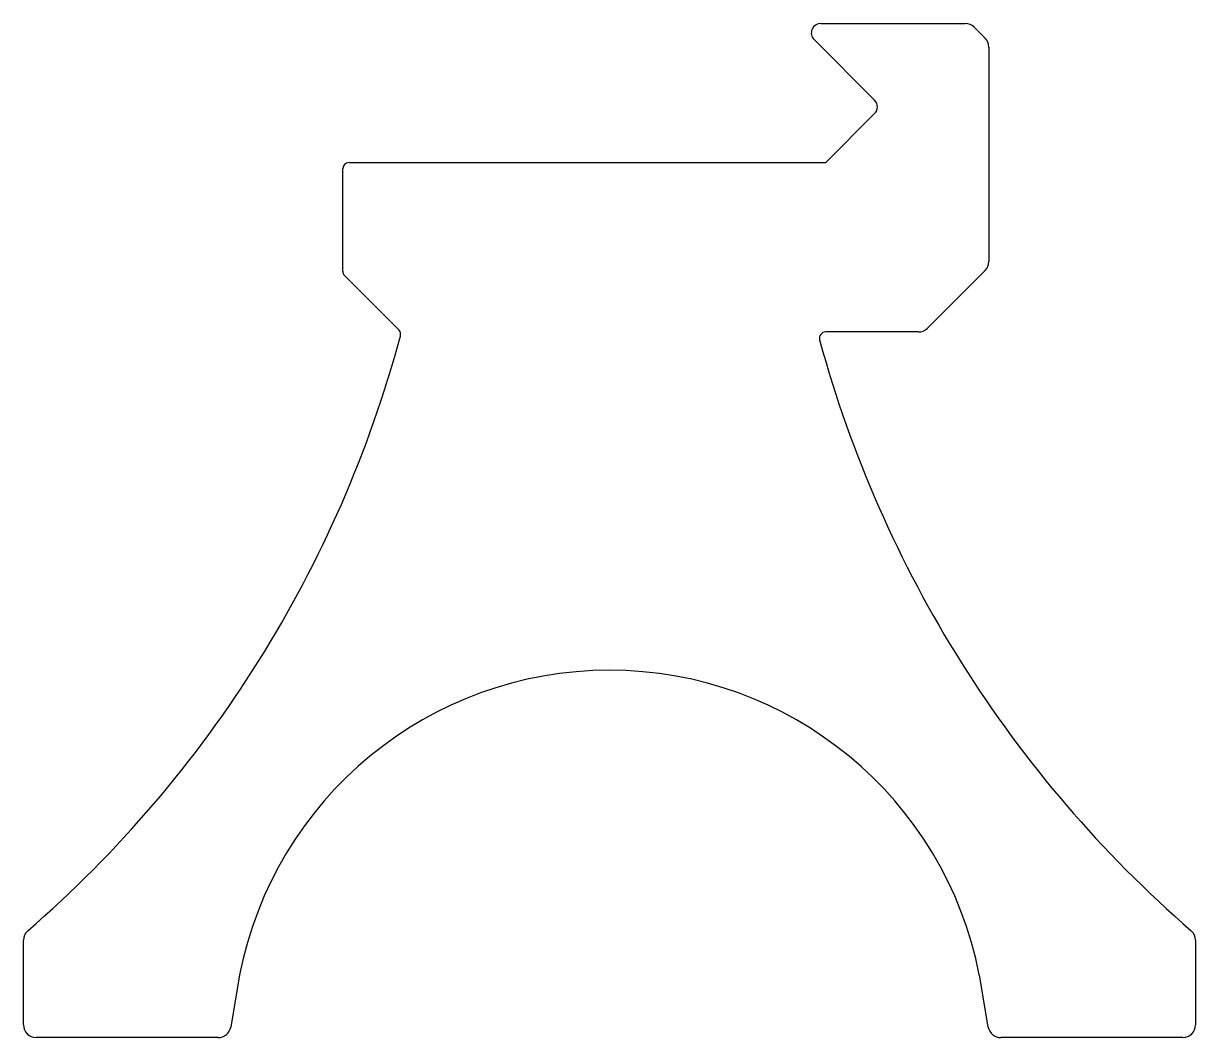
# Model space of a CAD drawing. Extents: x 3.1 to 50.2, y 3.3 to 44.
import ezdxf

# ---------------------------------------------------------------- set-up
doc = ezdxf.new("R2010")
doc.units = 0
doc.layers.get('0').update_dxf_attribs({"linetype": 'CONTINUOUS'})

msp = doc.modelspace()

# ---------------------------------------------------------------- linework, layer by layer
for p, q in [((35.16, 44.046), (40.964, 44.046)), ((41.323, 43.898), (41.762, 43.459)), ((37.324, 40.963), (34.891, 43.396)), ((41.911, 43.099), (41.911, 34.478)), ((35.358, 38.458), (37.324, 40.424)), ((15.952, 34.093), (15.952, 38.204)), ((16.206, 38.458), (35.358, 38.458)), ((18.205, 31.735), (16.027, 33.914)), ((41.762, 34.119), (39.444, 31.8)), ((39.084, 31.651), (35.359, 31.651)), ((3.125, 3.813), (3.125, 7.212)), ((50.217, 7.212), (50.217, 3.813)), ((11.812, 5.819), (11.453, 3.727)), ((41.889, 3.727), (41.53, 5.819)), ((10.952, 3.305), (3.633, 3.305)), ((49.709, 3.305), (42.39, 3.305))]:
    msp.add_line(p, q)
for centre, radius, start, end in [((35.16, 43.665), 0.381, 90, 225), ((40.964, 43.538), 0.508, 45, 90), ((41.403, 43.099), 0.508, 360, 45), ((37.054, 40.694), 0.381, 315, 45), ((16.206, 38.204), 0.254, 90, 180), ((41.403, 34.478), 0.508, 315, 0), ((16.206, 34.093), 0.254, 180, 225), ((18.026, 31.555), 0.254, 344.9316, 45), ((35.359, 31.397), 0.254, 90, 195.2639), ((39.084, 32.159), 0.508, 270, 315), ((-28.285, 44.023), 48.214, 310.9282, 344.9316), ((81.627, 44.023), 48.214, 195.2639, 229.0718), ((26.671, 2.924), 15.138, 11.0251, 168.9749), ((3.633, 7.212), 0.508, 130.9282, 180), ((49.709, 7.212), 0.508, 0, 49.0718), ((3.633, 3.813), 0.508, 180, 270), ((49.709, 3.813), 0.508, 270, 360), ((10.952, 3.813), 0.508, 270, 350.2542), ((42.39, 3.813), 0.508, 189.7458, 270)]:
    msp.add_arc(centre, radius, start, end)

doc.saveas('drawing.dxf')
